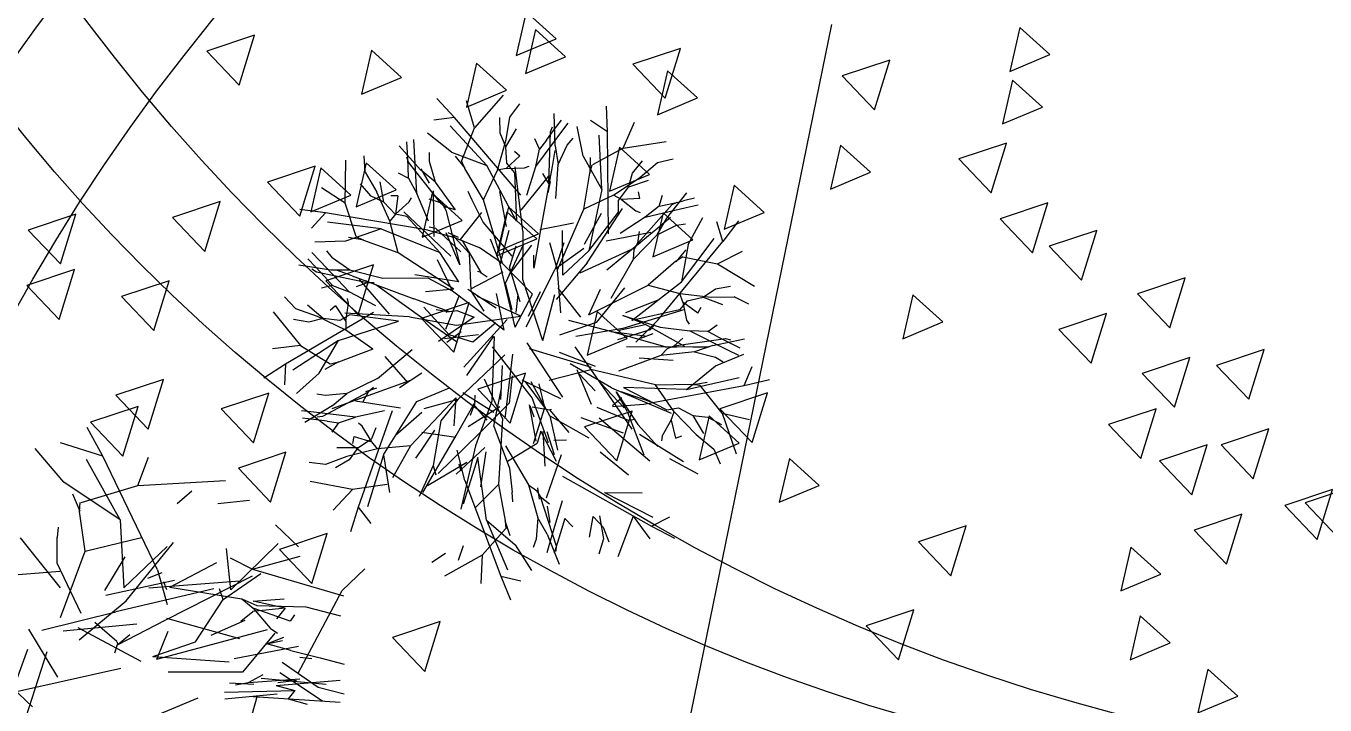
# Model space of a CAD drawing. Header units: millimetres. Extents: x 465413 to 948826, y 2516576 to 3795663.
# Drawn here: x 886737 to 888631, y 2795750 to 2796740 of the extents above; entities that cross this region are included whole.
import ezdxf

# ---------------------------------------------------------------- set-up
doc = ezdxf.new("R2010")
doc.units = ezdxf.units.MM
doc.layers.add('MUR-POH', color=64, linetype='Continuous')

# ---------------------------------------------------------------- blocks, each defined once
blk = doc.blocks.new('strom podorys')
at = {"color": 1}
for points in [[(900669, 2875689.9), (900625.9, 2875630.7), (900692.9, 2875617.7)], [(900821.8, 2875698.7), (900778.7, 2875639.5), (900845.7, 2875626.5)], [(901598.6, 2875680.4), (901555.5, 2875621.2), (901622.5, 2875608.2)], [(901074.6, 2875645.8), (901031.5, 2875586.6), (901098.5, 2875573.6)], [(899881.3, 2875628.2), (899838.2, 2875569), (899905.2, 2875556)], [(901537.7, 2875633.4), (901494.6, 2875574.2), (901561.5, 2875561.2)], [(900025.3, 2875610.5), (899982.2, 2875551.3), (900049.2, 2875538.4)], [(901415.7, 2875619.4), (901372.6, 2875560.2), (901439.6, 2875547.3)], [(901292.1, 2875581.1), (901249, 2875522), (901316, 2875509)], [(901293.8, 2875572.4), (901250.7, 2875513.2), (901317.7, 2875500.2)], [(900098.8, 2875519.4), (900055.7, 2875460.2), (900122.7, 2875447.3)], [(901628.2, 2875466.2), (901585.1, 2875407), (901652.1, 2875394)], [(901065.8, 2875446), (901022.7, 2875386.8), (901089.6, 2875373.8)], [(901185.8, 2875389.5), (901142.7, 2875330.4), (901209.7, 2875317.4)], [(901465.5, 2875393.1), (901422.4, 2875333.9), (901489.4, 2875320.9)], [(900633.7, 2875346), (900590.6, 2875286.9), (900657.6, 2875273.9)], [(900987.2, 2875344.3), (900944.1, 2875285.1), (901011.1, 2875272.1)], [(901409.6, 2875293.2), (901366.5, 2875234), (901433.5, 2875221)], [(901439, 2875275.5), (901395.9, 2875216.3), (901462.9, 2875203.4)], [(901183.3, 2875237.3), (901140.2, 2875178.1), (901207.2, 2875165.2)], [(900868.8, 2875193.2), (900825.7, 2875134.1), (900892.7, 2875121.1)], [(900677.8, 2874949.3), (900634.7, 2874890.1), (900701.7, 2874877.2)], [(900713.1, 2874867), (900670, 2874807.9), (900736.9, 2874794.9)], [(899017.4, 2873392.7), (898974.4, 2873333.5), (899041.3, 2873320.6)], [(899226, 2873392.7), (899182.9, 2873333.5), (899249.9, 2873320.6)], [(899552.5, 2873383.7), (899509.4, 2873324.5), (899576.4, 2873311.5)], [(899325.8, 2873356.5), (899282.7, 2873297.3), (899349.7, 2873284.3)], [(899407.4, 2873365.5), (899364.3, 2873306.3), (899431.3, 2873293.4)], [(899706.7, 2873365.5), (899663.6, 2873306.3), (899730.6, 2873293.4)], [(899625, 2873293), (899582, 2873233.8), (899648.9, 2873220.8)], [(899928.3, 2873277.2), (899885.2, 2873218.1), (899952.2, 2873205.1)], [(899489, 2873274.9), (899445.9, 2873215.7), (899512.9, 2873202.7)], [(899779.2, 2873274.9), (899736.1, 2873215.7), (899803.1, 2873202.7)], [(899906.2, 2873256.7), (899863.1, 2873197.5), (899930.1, 2873184.6)], [(898759, 2873229.5), (898715.9, 2873170.3), (898782.9, 2873157.4)], [(899628.5, 2873203.8), (899585.4, 2873144.6), (899652.4, 2873131.6)], [(899719.6, 2873203.8), (899676.5, 2873144.6), (899743.5, 2873131.6)], [(899819.6, 2873150.9), (899776.5, 2873091.7), (899843.4, 2873078.7)], [(899502.1, 2872904), (899459, 2872844.8), (899526, 2872831.9)], [(898242.1, 2872885), (898199, 2872825.8), (898266, 2872812.8)], [(899153.5, 2872894), (899110.4, 2872834.9), (899177.4, 2872821.9)], [(898425, 2872780.7), (898381.9, 2872721.5), (898448.9, 2872708.6)], [(898722.7, 2872749), (898679.6, 2872689.8), (898746.6, 2872676.8)], [(899008.4, 2872758), (898965.3, 2872698.8), (899032.3, 2872685.9)], [(899510.9, 2872760), (899467.9, 2872700.9), (899534.8, 2872687.9)], [(898577.6, 2872712.7), (898534.5, 2872653.5), (898601.5, 2872640.5)], [(898849.7, 2872712.7), (898806.6, 2872653.5), (898873.6, 2872640.5)], [(898341.8, 2872658.3), (898298.7, 2872599.1), (898365.7, 2872586.1)], [(898181.2, 2872521.2), (898138.1, 2872462.1), (898205, 2872449.1)], [(898348.4, 2872521.2), (898305.3, 2872462.1), (898372.3, 2872449.1)], [(898561.6, 2872472), (898518.5, 2872412.9), (898585.5, 2872399.9)], [(898226.5, 2872454.4), (898183.4, 2872395.2), (898250.4, 2872382.3)], [(898632.1, 2872416.2), (898589, 2872357), (898656, 2872344.1)], [(898425, 2872399.3), (898381.9, 2872340.2), (898448.9, 2872327.2)], [(898749.7, 2872354.5), (898706.6, 2872295.3), (898773.6, 2872282.3)], [(898417.6, 2872345.7), (898374.5, 2872286.5), (898441.5, 2872273.5)], [(898958.4, 2872345.7), (898915.3, 2872286.5), (898982.3, 2872273.5)]]:
    blk.add_lwpolyline(points, close=True, dxfattribs=at)

msp = doc.modelspace()

# ---------------------------------------------------------------- linework, layer by layer
at = {"layer": 'MUR-POH', "color": 252}
for p, q in [((887361.4, 2796606.4), (887335.8, 2796634.1)), ((887390.9, 2796591.2), (887378.9, 2796630.7)), ((887432.3, 2796638.9), (887390.9, 2796591.2)), ((887442.4, 2796607.2), (887456.6, 2796626.3)), ((887584.8, 2796585.6), (887583.2, 2796623.1)), ((887361.4, 2796606.4), (887331.6, 2796602.8)), ((887458, 2796493.3), (887361.4, 2796606.4)), ((887427.9, 2796583.6), (887427.5, 2796606.4)), ((887436.8, 2796574.2), (887442.4, 2796607.2)), ((887508.1, 2796565.4), (887506.9, 2796612.4)), ((887408.9, 2796536.7), (887355, 2796594.4)), ((887372.1, 2796543.9), (887390.9, 2796591.2)), ((887436.6, 2796563.8), (887451.8, 2796590)), ((887480, 2796534.9), (887516.7, 2796584)), ((887495.8, 2796573.4), (887507.5, 2796589.4)), ((887499.2, 2796510.1), (887501.5, 2796585.6)), ((887501.5, 2796585.6), (887504.5, 2796592.8)), ((887507.5, 2796589.4), (887517.3, 2796602.6)), ((887516.7, 2796584), (887527.3, 2796598.4)), ((887549.3, 2796549.9), (887540.3, 2796593.4)), ((887584.8, 2796585.6), (887559.9, 2796602)), ((887586.2, 2796436.8), (887584.8, 2796585.6)), ((887607.6, 2796561.6), (887623.8, 2796599.6)), ((887312.2, 2796530.3), (887281.1, 2796565.4)), ((887292.9, 2796554.9), (887291.9, 2796571.2)), ((887303.3, 2796556.6), (887302.3, 2796574.4)), ((887357.2, 2796556.1), (887322.2, 2796583.6)), ((887424.1, 2796529.9), (887436.8, 2796574.2)), ((887436.6, 2796563.8), (887427.9, 2796583.6)), ((887485.4, 2796560.2), (887478.6, 2796575.6)), ((887495.8, 2796573.4), (887485.4, 2796560.2)), ((887508.1, 2796565.4), (887512.9, 2796537.9)), ((887512.9, 2796537.9), (887525.9, 2796566.4)), ((887525.9, 2796566.4), (887534.3, 2796576.4)), ((887576.4, 2796501.7), (887572.4, 2796580.6)), ((887607.6, 2796561.6), (887669.9, 2796571.6)), ((887231.4, 2796526.7), (887230, 2796550.5)), ((887294.3, 2796541.5), (887292.1, 2796548.9)), ((887294.1, 2796535.1), (887292.9, 2796554.9)), ((887306.8, 2796495.5), (887303.3, 2796556.6)), ((887325.2, 2796542.5), (887325.2, 2796555.7)), ((887357.2, 2796556.1), (887408.9, 2796536.7)), ((887377.1, 2796532.5), (887362.8, 2796550.3)), ((887437.8, 2796539.9), (887436.6, 2796563.8)), ((887456.6, 2796550.7), (887437, 2796532.3)), ((887448.8, 2796557.2), (887456.6, 2796550.7)), ((887480, 2796534.9), (887485.4, 2796560.2)), ((887507.9, 2796558.4), (887503.9, 2796534.9)), ((887549.3, 2796549.9), (887576.4, 2796501.7)), ((887559.3, 2796525.5), (887559.7, 2796548.3)), ((887607.6, 2796561.6), (887562.7, 2796537.3)), ((887657.3, 2796540.7), (887680.5, 2796546.3)), ((887202.2, 2796481.4), (887203.2, 2796544.5)), ((887294.5, 2796518.3), (887294.1, 2796535.1)), ((887341, 2796482.2), (887294.3, 2796541.5)), ((887333.8, 2796512.1), (887312.2, 2796530.3)), ((887325, 2796510.7), (887313, 2796531.5)), ((887333.8, 2796512.1), (887325.2, 2796542.5)), ((887376.7, 2796532.3), (887371.7, 2796543.5)), ((887403.7, 2796486.4), (887376.7, 2796532.3)), ((887403.7, 2796486.4), (887424.1, 2796529.9)), ((887451.8, 2796455.4), (887408.9, 2796536.7)), ((887437, 2796532.3), (887424.1, 2796529.9)), ((887437, 2796532.3), (887463.6, 2796532.9)), ((887448.8, 2796526.5), (887437.8, 2796539.9)), ((887461, 2796440.6), (887449.8, 2796534.5)), ((887463.6, 2796532.9), (887470.2, 2796535.5)), ((887467, 2796493.1), (887480, 2796534.9)), ((887503.9, 2796534.9), (887486.6, 2796440)), ((887509.3, 2796488.4), (887512.9, 2796537.9)), ((887558.7, 2796525.5), (887562.1, 2796537.5)), ((887621.2, 2796525.5), (887635.5, 2796543.1)), ((887631.7, 2796518.9), (887657.3, 2796540.7)), ((887224.2, 2796509.7), (887239, 2796492.5)), ((887231.4, 2796526.7), (887248.3, 2796497.7)), ((887258.5, 2796483.2), (887253.3, 2796512.9)), ((887279.5, 2796525.7), (887294.5, 2796518.3)), ((887294.5, 2796518.3), (887306.8, 2796495.5)), ((887362.8, 2796472), (887333.8, 2796512.1)), ((887448.8, 2796526.5), (887451.8, 2796455.4)), ((887458.6, 2796471.4), (887500.7, 2796523.1)), ((887499.2, 2796510.1), (887490.2, 2796524.7)), ((887498.2, 2796496.9), (887501.3, 2796513.1)), ((887550.1, 2796473), (887558.7, 2796525.5)), ((887593.4, 2796493.1), (887631.7, 2796518.9)), ((887615.4, 2796504.7), (887621.2, 2796525.5)), ((887643.7, 2796514.9), (887615.4, 2796504.7)), ((887202.2, 2796481.4), (887167.7, 2796503.9)), ((887258.5, 2796483.2), (887239, 2796492.5)), ((887267.1, 2796455.6), (887248.3, 2796497.7)), ((887278.7, 2796492.5), (887268.5, 2796492.5)), ((887278.7, 2796492.5), (887275.5, 2796465.8)), ((887295.5, 2796483.6), (887298.9, 2796489.6)), ((887323.6, 2796455.2), (887306.8, 2796495.5)), ((887330.2, 2796499.7), (887331.2, 2796433)), ((887387.5, 2796485.8), (887381.5, 2796498.5)), ((887437.4, 2796447.6), (887427.5, 2796498.5)), ((887593.4, 2796493.1), (887550.1, 2796473)), ((887576.4, 2796501.7), (887557.3, 2796411.9)), ((887605, 2796486.8), (887593.4, 2796493.1)), ((887600.8, 2796485.6), (887615.4, 2796504.7)), ((887631.7, 2796488.4), (887629.9, 2796498.3)), ((887660.1, 2796477.2), (887664.7, 2796493.3)), ((887671.1, 2796459.8), (887700.2, 2796496.7)), ((887173.5, 2796467.4), (887136.1, 2796472.2)), ((887218.4, 2796433), (887202.2, 2796481.4)), ((887274.9, 2796465.6), (887258.5, 2796483.2)), ((887275.5, 2796465.8), (887295.5, 2796483.6)), ((887341, 2796482.2), (887324.8, 2796487.6)), ((887340.8, 2796486), (887348.8, 2796471.4)), ((887341, 2796482.2), (887349, 2796475.6)), ((887348.8, 2796471.4), (887369.2, 2796391.5)), ((887362.8, 2796472), (887349, 2796475.6)), ((887403.1, 2796454), (887387.5, 2796485.8)), ((887431.5, 2796393.9), (887403.7, 2796486.4)), ((887511.7, 2796384.3), (887550.1, 2796473)), ((887554.7, 2796394.7), (887606.4, 2796473.8)), ((887600.6, 2796468.4), (887600.8, 2796485.6)), ((887631.7, 2796488.4), (887605, 2796486.8)), ((887605, 2796486.8), (887625.8, 2796470.2)), ((887628.6, 2796423.3), (887678.9, 2796479.6)), ((887660.1, 2796477.2), (887639.5, 2796461.2)), ((887639.5, 2796461.2), (887699.4, 2796475.2)), ((887660.1, 2796477.2), (887676.5, 2796480.6)), ((887676.5, 2796480.6), (887695.6, 2796485.2)), ((887678.9, 2796479.6), (887685.9, 2796483.2)), ((887711.6, 2796489), (887695.6, 2796485.2)), ((887699.4, 2796475.2), (887716.6, 2796479.4)), ((887153.1, 2796445.4), (887173.5, 2796467.4)), ((887320.2, 2796442.8), (887173.5, 2796467.4)), ((887254.7, 2796444.4), (887176.3, 2796454)), ((887275.5, 2796465.8), (887267.1, 2796455.6)), ((887279.5, 2796409.3), (887267.1, 2796455.6)), ((887291.9, 2796462.4), (887274.9, 2796465.6)), ((887356.4, 2796404.3), (887287.5, 2796469)), ((887291.9, 2796462.4), (887340, 2796409.9)), ((887370.2, 2796428.8), (887401.5, 2796468.2)), ((887445.6, 2796404.3), (887403.1, 2796454)), ((887485.8, 2796443.2), (887535.1, 2796453)), ((887550.9, 2796421.7), (887576, 2796467)), ((887557.3, 2796411.9), (887600.6, 2796468.4)), ((887639.5, 2796461.2), (887602.8, 2796437.6)), ((887625.8, 2796470.2), (887632.3, 2796468)), ((887656.9, 2796435.6), (887671.1, 2796459.8)), ((887657.9, 2796445.8), (887676.3, 2796461.2)), ((887685.3, 2796449.4), (887698.2, 2796451.6)), ((887702.4, 2796421.3), (887723.6, 2796460.6)), ((887752.8, 2796425.9), (887744, 2796454.6)), ((887775.5, 2796455.8), (887752.8, 2796425.9)), ((887254.7, 2796444.4), (887202.6, 2796426.1)), ((887229.4, 2796427.1), (887218.2, 2796432.4)), ((887254.7, 2796444.4), (887340, 2796409.9)), ((887364.2, 2796430.8), (887320.2, 2796442.8)), ((887334.4, 2796444.6), (887324.4, 2796446.8)), ((887371, 2796410.7), (887334.4, 2796444.6)), ((887369.2, 2796391.5), (887349.2, 2796438.2)), ((887351.6, 2796438.8), (887367, 2796432)), ((887382.9, 2796408.7), (887356.6, 2796437.2)), ((887428.1, 2796392.7), (887441, 2796442.4)), ((887461, 2796440.6), (887460.8, 2796370.9)), ((887486.6, 2796440), (887477.2, 2796386.9)), ((887519.5, 2796376.5), (887518.9, 2796442)), ((887647.9, 2796438.8), (887582.4, 2796426.3)), ((887583.6, 2796384.3), (887657.9, 2796445.8)), ((887622.4, 2796400.1), (887656.9, 2796435.6)), ((887628.6, 2796423.3), (887631.1, 2796440.2)), ((887656.9, 2796435.6), (887685.3, 2796449.4)), ((887202.6, 2796426.1), (887158.1, 2796424.7)), ((887229.6, 2796427.6), (887207, 2796431.8)), ((887279.5, 2796409.3), (887229.4, 2796427.1)), ((887364.2, 2796430.8), (887397.5, 2796417.1)), ((887372.7, 2796427.1), (887399.7, 2796380.3)), ((887431.5, 2796393.9), (887397.5, 2796417.1)), ((887413.5, 2796429.8), (887428.1, 2796392.7)), ((887436, 2796365.1), (887462.6, 2796422.5)), ((887441, 2796377.1), (887474.4, 2796420.5)), ((887441.8, 2796387.1), (887451.6, 2796419.5)), ((887511.7, 2796384.3), (887500.5, 2796423.9)), ((887521.1, 2796423.7), (887508.3, 2796385.5)), ((887550.3, 2796415.5), (887508.3, 2796385.5)), ((887619.4, 2796413.9), (887544.1, 2796379.7)), ((887619.4, 2796413.9), (887632.3, 2796424.1)), ((887622.4, 2796400.1), (887623.4, 2796414.3)), ((887623.4, 2796414.3), (887628.6, 2796423.3)), ((887658.1, 2796311), (887752.8, 2796425.9)), ((887684.5, 2796396.3), (887699.4, 2796413.7)), ((887692.3, 2796367.1), (887740, 2796430)), ((887702.4, 2796421.3), (887692.3, 2796367.1)), ((887159.1, 2796388.7), (887147.7, 2796400.7)), ((887153.7, 2796409.9), (887165.9, 2796396.9)), ((887208, 2796352.2), (887165.9, 2796396.9)), ((887174.9, 2796411.9), (887183.2, 2796401.7)), ((887209.2, 2796384.1), (887183.2, 2796401.7)), ((887360.4, 2796356.2), (887279.5, 2796409.3)), ((887336.4, 2796399.5), (887358.4, 2796353.2)), ((887368, 2796366.7), (887340, 2796409.9)), ((887382.9, 2796408.7), (887385.3, 2796354.2)), ((887477, 2796387.9), (887477, 2796405.7)), ((887554.7, 2796394.7), (887509.7, 2796341.4)), ((887557.3, 2796411.9), (887519.5, 2796376.5)), ((887589.8, 2796343), (887622.4, 2796400.1)), ((887684.1, 2796396.9), (887643.7, 2796362.2)), ((887684.1, 2796396.9), (887694.4, 2796403.7)), ((887694.6, 2796403.3), (887744.8, 2796393.1)), ((887744.8, 2796393.1), (887781.5, 2796411.7)), ((887181.2, 2796384.1), (887134.7, 2796391.1)), ((887160.3, 2796381.1), (887153.7, 2796385.3)), ((887159.1, 2796388.7), (887172.7, 2796374.3)), ((887234.2, 2796365.7), (887160.3, 2796381.1)), ((887209.2, 2796384.1), (887181.2, 2796384.1)), ((887212.2, 2796375.5), (887189.4, 2796383.7)), ((887257.3, 2796371.9), (887209.2, 2796384.1)), ((887368, 2796366.7), (887303.5, 2796377.3)), ((887385.3, 2796356.8), (887432.7, 2796381.7)), ((887398.9, 2796380.9), (887395.3, 2796381.9)), ((887398.9, 2796380.9), (887400.5, 2796379.5)), ((887409.3, 2796373.9), (887400.5, 2796379.5)), ((887449.8, 2796300.6), (887428.1, 2796392.7)), ((887475.4, 2796349), (887431.5, 2796393.9)), ((887441.8, 2796387.1), (887456.2, 2796339.6)), ((887466, 2796301.2), (887508.3, 2796385.5)), ((887516.5, 2796321.6), (887511.7, 2796384.3)), ((887744.8, 2796393.1), (887798.9, 2796360.8)), ((887183.8, 2796361.8), (887167.5, 2796357.8)), ((887183.8, 2796361.8), (887172.7, 2796374.3)), ((887183.8, 2796361.8), (887208, 2796352.2)), ((887212.2, 2796375.5), (887302.5, 2796342.2)), ((887234.2, 2796365.7), (887218.2, 2796359.4)), ((887266.7, 2796320), (887223.2, 2796370.5)), ((887246.9, 2796362.4), (887231.6, 2796368.3)), ((887244.5, 2796365.7), (887234.2, 2796365.7)), ((887314, 2796314.4), (887246.9, 2796362.4)), ((887323.2, 2796372.3), (887257.3, 2796371.9)), ((887358.4, 2796353.2), (887323.2, 2796372.3)), ((887445.8, 2796326.4), (887436, 2796365.1)), ((887449.2, 2796362.8), (887456.6, 2796338.2)), ((887460.8, 2796370.9), (887489.8, 2796281.5)), ((887545.7, 2796315.6), (887512.7, 2796357.8)), ((887557.3, 2796318.8), (887643.7, 2796362.2)), ((887568.4, 2796307.6), (887609.8, 2796358.4)), ((887619.8, 2796310.4), (887692.3, 2796367.1)), ((887643.7, 2796362.2), (887690.1, 2796349.8)), ((887742, 2796356.6), (887764.1, 2796360.8)), ((887130.1, 2796327.6), (887113.7, 2796345)), ((887207, 2796335.8), (887205.6, 2796342.6)), ((887246.7, 2796332), (887208, 2796352.2)), ((887353.2, 2796323.6), (887302.5, 2796342.2)), ((887360.4, 2796356.2), (887319.4, 2796352.2)), ((887348.8, 2796298.1), (887369, 2796347.6)), ((887434.1, 2796296.7), (887358.4, 2796353.2)), ((887381.1, 2796356.2), (887422.5, 2796328.8)), ((887404.9, 2796324.2), (887385.3, 2796354.2)), ((887394.7, 2796346.2), (887457.8, 2796317.2)), ((887434.1, 2796296.7), (887422.7, 2796350)), ((887449.8, 2796300.6), (887475.4, 2796349)), ((887451.6, 2796322), (887454.2, 2796348.6)), ((887469.6, 2796316.8), (887487, 2796352.8)), ((887490.4, 2796281.3), (887507.7, 2796348.6)), ((887557.3, 2796318.8), (887574.2, 2796356.4)), ((887611.4, 2796322.2), (887659.7, 2796341)), ((887700.6, 2796339), (887689.5, 2796326)), ((887694.6, 2796337.4), (887690.1, 2796349.8)), ((887690.1, 2796349.8), (887735.8, 2796344.8)), ((887700.6, 2796339), (887724, 2796344.4)), ((887724, 2796344.4), (887742, 2796356.6)), ((887724, 2796344.4), (887752.4, 2796334)), ((887735.8, 2796344.8), (887769.3, 2796345.2)), ((887790.7, 2796334.6), (887769.3, 2796345.2)), ((887097.2, 2796323), (887136.9, 2796274.1)), ((887243.5, 2796322.2), (887115.3, 2796246.7)), ((887161.9, 2796316.4), (887130.1, 2796327.6)), ((887170.3, 2796313.4), (887147.1, 2796332.8)), ((887188.2, 2796331.8), (887180.4, 2796325.2)), ((887188.2, 2796331.8), (887203, 2796309.2)), ((887209.2, 2796319), (887194.2, 2796310.4)), ((887295.9, 2796316), (887201.6, 2796321.2)), ((887203, 2796309.2), (887207, 2796335.8)), ((887279.7, 2796309.6), (887209.2, 2796319)), ((887317, 2796329.8), (887354, 2796289.5)), ((887334.8, 2796326.8), (887352.2, 2796323.6)), ((887352.2, 2796323.6), (887348.8, 2796322)), ((887352.2, 2796323.6), (887354.4, 2796323.6)), ((887354.4, 2796323.6), (887364.8, 2796325)), ((887364.8, 2796325), (887390.3, 2796315.2)), ((887697.4, 2796326.4), (887606.8, 2796299)), ((887689.5, 2796326), (887619.8, 2796310.4)), ((887694.6, 2796337.4), (887699.8, 2796311.2)), ((887716.2, 2796321.4), (887694.6, 2796337.4)), ((887716.2, 2796321.4), (887721.2, 2796330.2)), ((887149.3, 2796308.2), (887126.9, 2796311.8)), ((887170.3, 2796313.4), (887149.3, 2796308.2)), ((887203.2, 2796296.3), (887161.9, 2796316.4)), ((887194.2, 2796310.4), (887170.3, 2796313.4)), ((887192.4, 2796281.3), (887279.7, 2796309.6)), ((887203, 2796309.2), (887203.2, 2796296.3)), ((887295.9, 2796316), (887364.6, 2796303.8)), ((887366, 2796278.3), (887314, 2796314.4)), ((887390.3, 2796315.2), (887338.4, 2796279.9)), ((887364.6, 2796303.8), (887457.8, 2796316.8)), ((887375.3, 2796242.3), (887438.4, 2796312.2)), ((887421.9, 2796307.2), (887388.3, 2796279.1)), ((887514.9, 2796289.7), (887568.4, 2796308)), ((887589.2, 2796294.3), (887528.1, 2796310.4)), ((887601.8, 2796296.3), (887639.5, 2796304.8)), ((887638.1, 2796305.6), (887606.8, 2796317.8)), ((887606.8, 2796317.8), (887661.3, 2796301)), ((887625.8, 2796279.1), (887658.1, 2796311)), ((887638.5, 2796305.6), (887696.6, 2796273.1)), ((887646.7, 2796296.9), (887653.7, 2796304.6)), ((887661.3, 2796301), (887704.6, 2796295.5)), ((887699.8, 2796311.2), (887703.6, 2796305.4)), ((887730.6, 2796294.7), (887744.6, 2796304)), ((887192.4, 2796281.3), (887126.1, 2796238.3)), ((887164.3, 2796233.8), (887192.4, 2796281.3)), ((887242.3, 2796268.7), (887203.2, 2796296.3)), ((887396.5, 2796289.7), (887347.2, 2796283.9)), ((887350.6, 2796278.9), (887371.3, 2796294.3)), ((887388.3, 2796279.1), (887354, 2796289.5)), ((887379.5, 2796230.2), (887419.1, 2796287.5)), ((887419.5, 2796287.3), (887416.1, 2796193)), ((887606.8, 2796299), (887538.3, 2796287.1)), ((887668.7, 2796272.1), (887589.2, 2796294.3)), ((887589.2, 2796294.3), (887639.7, 2796288.3)), ((887646.7, 2796296.9), (887599.2, 2796282.5)), ((887633.3, 2796284.9), (887650.9, 2796291.5)), ((887681.9, 2796273.5), (887694.6, 2796284.9)), ((887681.9, 2796273.5), (887756.6, 2796284.3)), ((887704.6, 2796295.5), (887759.5, 2796267.9)), ((887730.6, 2796294.7), (887704.6, 2796295.5)), ((887745.4, 2796286.9), (887730.6, 2796294.7)), ((887738, 2796274.1), (887784.1, 2796283.7)), ((887745.4, 2796286.9), (887763.1, 2796277.9)), ((887756.6, 2796284.3), (887764.1, 2796282.5)), ((887136.9, 2796274.1), (887096, 2796269.3)), ((887136.9, 2796274.1), (887180.4, 2796247.5)), ((887242.3, 2796268.7), (887192.6, 2796249.9)), ((887249.5, 2796225.8), (887299.7, 2796268.3)), ((887474.8, 2796197.8), (887416.9, 2796272.1)), ((887467.2, 2796278.1), (887518.9, 2796199)), ((887470.4, 2796269.9), (887560.9, 2796242.7)), ((887513.9, 2796264.5), (887566.6, 2796244.1)), ((887573.8, 2796220.4), (887537.5, 2796272.1)), ((887612.4, 2796272.7), (887708.8, 2796272.1)), ((887662.3, 2796259.7), (887672.1, 2796269.9)), ((887711.6, 2796264.7), (887662.3, 2796259.7)), ((887668.7, 2796272.1), (887685.3, 2796271.7)), ((887672.1, 2796269.9), (887681.9, 2796273.5)), ((887708.8, 2796272.1), (887732.8, 2796272.1)), ((887738, 2796274.1), (887711.6, 2796264.7)), ((887711.6, 2796264.7), (887742, 2796257.1)), ((887759.5, 2796267.9), (887775.3, 2796259.9)), ((887763.1, 2796277.9), (887777.7, 2796270.5)), ((887115.3, 2796246.7), (887083.8, 2796226.4)), ((887115.3, 2796246.7), (887113.7, 2796216.8)), ((887192.4, 2796250.5), (887172.5, 2796239.3)), ((887192.6, 2796249.9), (887180.6, 2796246.9)), ((887293.7, 2796220.4), (887260.5, 2796258.1)), ((887435.1, 2796260.5), (887366.4, 2796195.6)), ((887428.9, 2796195.6), (887431.7, 2796245.1)), ((887446, 2796261.5), (887435.1, 2796167.9)), ((887590.4, 2796212.6), (887530.1, 2796247.5)), ((887662.3, 2796259.7), (887600.4, 2796236.9)), ((887630.7, 2796256.1), (887666.1, 2796253.7)), ((887666.1, 2796253.7), (887680.3, 2796252.5)), ((887699.6, 2796209.8), (887742.2, 2796244.7)), ((887742, 2796257.1), (887753.4, 2796250.3)), ((887742.2, 2796244.7), (887783.5, 2796261.3)), ((887783.7, 2796216), (887795.5, 2796243.5)), ((887164.3, 2796233.8), (887131.1, 2796204.2)), ((887249.5, 2796225.8), (887204.8, 2796204.2)), ((887313.8, 2796233.6), (887281.3, 2796212.6)), ((887431.5, 2796167.9), (887405.5, 2796225)), ((887445.4, 2796230), (887441.4, 2796190.2)), ((887499.4, 2796223.6), (887560.1, 2796239.1)), ((887539.9, 2796239.3), (887560.9, 2796188.8)), ((887543.3, 2796232.6), (887566.4, 2796208.2)), ((887654.3, 2796217), (887560.1, 2796239.1)), ((887699.6, 2796209.8), (887776.5, 2796227.4)), ((887783.7, 2796216), (887820.5, 2796224.4)), ((887235.8, 2796206), (887169.3, 2796170.4)), ((887296.1, 2796222.6), (887205.4, 2796190.2)), ((887235.8, 2796206), (887227.6, 2796191)), ((887247.7, 2796211.8), (887232, 2796206.6)), ((887243.7, 2796212.8), (887235.8, 2796206)), ((887306.6, 2796192.4), (887354.2, 2796212.6)), ((887419.1, 2796156.5), (887429.9, 2796212)), ((887459.6, 2796224), (887516.1, 2796196.8)), ((887494, 2796182.2), (887464.4, 2796222)), ((887500.5, 2796171.6), (887473.2, 2796221)), ((887484.6, 2796218), (887492.8, 2796183)), ((887608.8, 2796183.2), (887573.8, 2796220.4)), ((887620.6, 2796152.3), (887573.8, 2796220.4)), ((887590.4, 2796212.6), (887677.3, 2796175.4)), ((887613.6, 2796177.2), (887597.4, 2796206.6)), ((887597.4, 2796206.6), (887628.6, 2796158.9)), ((887603.8, 2796207.2), (887652.7, 2796190.4)), ((887607.8, 2796213), (887670.9, 2796180.2)), ((887699.6, 2796209.8), (887607.8, 2796213)), ((887637.3, 2796188.8), (887783.7, 2796216)), ((887654.3, 2796217), (887707.4, 2796217.6)), ((887681.7, 2796177.6), (887654.3, 2796217)), ((887707.4, 2796217), (887730, 2796220.6)), ((887707.4, 2796217.6), (887719.6, 2796216.2)), ((887751.6, 2796175.6), (887719.6, 2796215.6)), ((887183.2, 2796186.2), (887143.3, 2796161.7)), ((887173.7, 2796201), (887160.7, 2796203.2)), ((887204.8, 2796204.2), (887173.7, 2796201)), ((887205.4, 2796190.2), (887182.6, 2796182)), ((887183.2, 2796186.2), (887204.8, 2796204.2)), ((887282.9, 2796182.8), (887217, 2796193.2)), ((887257.9, 2796114.5), (887306.6, 2796192.4)), ((887363.6, 2796198), (887297.3, 2796127.7)), ((887366.4, 2796195.6), (887316.8, 2796182)), ((887366.4, 2796195.6), (887341.4, 2796164.3)), ((887363.6, 2796198), (887360.6, 2796157.1)), ((887363.8, 2796143.1), (887390.9, 2796190)), ((887418.9, 2796176.6), (887373.5, 2796205)), ((887390.7, 2796189), (887384.5, 2796172.2)), ((887391.1, 2796191), (887390.7, 2796189)), ((887391.7, 2796185.2), (887390.7, 2796189)), ((887391.1, 2796191), (887391.5, 2796201.6)), ((887416.1, 2796193), (887392.1, 2796127.7)), ((887441.4, 2796190.2), (887396.9, 2796145.3)), ((887480.4, 2796134.5), (887470.8, 2796187.8)), ((887471.4, 2796186.8), (887477.4, 2796170.2)), ((887498.4, 2796132.3), (887474.8, 2796197.8)), ((887591.8, 2796186.4), (887605.6, 2796198.4)), ((887592, 2796185), (887637.3, 2796188.8)), ((887156.3, 2796176.8), (887138.5, 2796178.8)), ((887156.3, 2796166.1), (887139.9, 2796168.1)), ((887217.2, 2796169.5), (887156.3, 2796176.8)), ((887169.3, 2796170.4), (887161.5, 2796169.5)), ((887192.4, 2796161.5), (887217.2, 2796169.5)), ((887259.7, 2796179), (887217.2, 2796169.5)), ((887270.9, 2796178.8), (887221.2, 2796038.5)), ((887314, 2796176.2), (887274.9, 2796142.3)), ((887381.7, 2796156.1), (887427.7, 2796185.4)), ((887391.7, 2796185.2), (887408.7, 2796165.5)), ((887431.5, 2796167.9), (887425.9, 2796071.4)), ((887474.6, 2796184.6), (887500.3, 2796180.4)), ((887492.8, 2796183), (887476.4, 2796130.9)), ((887502.7, 2796181), (887500.3, 2796180.4)), ((887528.9, 2796147.5), (887500.3, 2796180.4)), ((887500.3, 2796171.6), (887557.3, 2796139.5)), ((887500.3, 2796171.6), (887511.9, 2796121.3)), ((887545.5, 2796169.1), (887607.6, 2796146.9)), ((887568.8, 2796184.4), (887614.6, 2796165.1)), ((887572.6, 2796168.5), (887646.1, 2796106.1)), ((887613.8, 2796176.8), (887637.5, 2796114.7)), ((887670.9, 2796180.2), (887687.9, 2796183)), ((887677.3, 2796165.3), (887681.7, 2796177.6)), ((887681.7, 2796177.6), (887713.6, 2796144.5)), ((887687.9, 2796183), (887709.2, 2796172)), ((887709.2, 2796172), (887724.4, 2796145.9)), ((887709.2, 2796172), (887730.8, 2796169.8)), ((887730.8, 2796169.8), (887750.6, 2796158.7)), ((887751.6, 2796175.6), (887791.5, 2796166.3)), ((887751.6, 2796175.6), (887772.1, 2796116.1)), ((886848.9, 2796113), (886826.2, 2796154.7)), ((887176.1, 2796163.9), (887156.3, 2796166.1)), ((887176.1, 2796163.9), (887192.4, 2796161.5)), ((887192.4, 2796161.5), (887182.6, 2796147.9)), ((887227, 2796156.3), (887221.6, 2796160.7)), ((887241, 2796133.5), (887227, 2796156.3)), ((887246.7, 2796154.3), (887240.6, 2796138.1)), ((887332.4, 2796150.9), (887312.8, 2796121.5)), ((887341.4, 2796164.3), (887330.2, 2796099.4)), ((887418.9, 2796156.7), (887441.8, 2796095.4)), ((887487.6, 2796149.3), (887482, 2796131.9)), ((887510.1, 2796105), (887487.6, 2796149.3)), ((887493.6, 2796098), (887490.8, 2796148.9)), ((887496, 2796148.5), (887506.9, 2796115.3)), ((887614.6, 2796165.1), (887625, 2796166.5)), ((887658.1, 2796126.7), (887628.6, 2796158.9)), ((887664.5, 2796141.9), (887677.3, 2796165.3)), ((887677.3, 2796165.3), (887683.5, 2796139.1)), ((886848.9, 2796113), (886787.2, 2796132.4)), ((887213.4, 2796131.3), (887215.2, 2796141.3)), ((887215.2, 2796141.3), (887241, 2796133.5)), ((887220.4, 2796124.9), (887240.6, 2796138.1)), ((887249.5, 2796123.7), (887241, 2796133.5)), ((887363.6, 2796140.1), (887313.8, 2796147.5)), ((887315.2, 2796060), (887363.8, 2796143.1)), ((887337.8, 2796087.6), (887396.9, 2796145.3)), ((887439, 2796105.7), (887482, 2796131.9)), ((887506.5, 2796136.1), (887524.7, 2796136.5)), ((887631.3, 2796144.9), (887695.6, 2796105)), ((887664.5, 2796141.9), (887663.5, 2796134.9)), ((887683.5, 2796139.1), (887693.1, 2796142.5)), ((887713.6, 2796144.5), (887739.6, 2796123.1)), ((886792.1, 2796074.9), (886750.1, 2796123.9)), ((886928.5, 2795946.9), (886848.9, 2796113)), ((886900.1, 2796069.8), (886915.4, 2796111.1)), ((887204.8, 2796112.5), (887173.3, 2796100.8)), ((887220.4, 2796124.9), (887190.2, 2796125.1)), ((887249.5, 2796123.7), (887204.8, 2796112.5)), ((887220.4, 2796124.9), (887207.8, 2796107.3)), ((887257.9, 2796114.5), (887234.8, 2796039.1)), ((887297.3, 2796127.7), (887249.5, 2796123.7)), ((887257.9, 2796114.5), (887266.9, 2796060)), ((887297.3, 2796127.7), (887271.1, 2796081.4)), ((887312.8, 2796121.5), (887304.5, 2796109.9)), ((887405.9, 2796125.5), (887364.2, 2796086.6)), ((887376.7, 2796077.2), (887365.2, 2796121.3)), ((887392.1, 2796127.7), (887370.6, 2796035.7)), ((887395.5, 2796110.7), (887374.1, 2796042.8)), ((887408.3, 2796019.7), (887395.5, 2796110.7)), ((887407.3, 2796119.3), (887399.3, 2796068.2)), ((887436, 2796127.7), (887469.2, 2796070.8)), ((887517.1, 2796114.7), (887495.4, 2796051.6)), ((887573.8, 2796119.3), (887615, 2796085.6)), ((887739.6, 2796123.1), (887749, 2796101.4)), ((886874, 2796019.8), (886825, 2796107.9)), ((887173.3, 2796100.8), (887149.7, 2796103.6)), ((887207.8, 2796107.3), (887188.2, 2796096)), ((887330.2, 2796099.4), (887310, 2796054.2)), ((887322.2, 2796070), (887379.3, 2796104.2)), ((887330.2, 2796099.4), (887334.2, 2796085.8)), ((887367.8, 2796101.4), (887371, 2796091.4)), ((887441.8, 2796095.4), (887445.8, 2796060.2)), ((887674.9, 2796109.3), (887716.2, 2796087)), ((886874, 2796019.8), (886792.1, 2796074.9)), ((886900.1, 2796069.8), (887027.5, 2796077.4)), ((887213, 2796064.2), (887150.9, 2796076)), ((887376.7, 2796077.2), (887429.1, 2795937.8)), ((887519.1, 2796083.8), (887648.7, 2796010.5)), ((886816, 2796032.2), (886805.2, 2796057.6)), ((886817.3, 2796045.1), (886900.1, 2796069.8)), ((886957.1, 2796043.8), (886978.8, 2796062.4)), ((887213, 2796064.2), (887184.6, 2796034.1)), ((887263.3, 2796071.6), (887213, 2796064.2)), ((887425.9, 2796071.4), (887391.9, 2796037.5)), ((887425.9, 2796071.4), (887435.6, 2796019.1)), ((887446.8, 2796046), (887445.8, 2796060.2)), ((887469.2, 2796070.8), (887482.8, 2796023.1)), ((887469.2, 2796070.8), (887481, 2796062.8)), ((887481, 2796062.8), (887486.2, 2796054)), ((887482.6, 2796066.6), (887485.2, 2796050.2)), ((887486.2, 2796054), (887499.8, 2796043.2)), ((887486.2, 2796054), (887509.7, 2795982.1)), ((887580.2, 2796059.8), (887650.5, 2796023.9)), ((887580.2, 2796059.8), (887635.3, 2796059.2)), ((886814.7, 2796032.3), (886816, 2796045.4)), ((887016.7, 2796043.7), (887062.8, 2796048.4)), ((887221.2, 2796038.5), (887210, 2796002.7)), ((887221.2, 2796038.5), (887239.4, 2796014.7)), ((887496.4, 2796039.7), (887500.5, 2796015.9)), ((887518.7, 2796047.6), (887501.1, 2795988.9)), ((886823.1, 2795974.2), (886814.7, 2796032.3)), ((886874, 2796019.8), (886879.4, 2795920.6)), ((887408.3, 2796019.7), (887450, 2795983.7)), ((887408.3, 2796019.7), (887439, 2795947)), ((887435.1, 2796018.9), (887442.4, 2795997.3)), ((887435.6, 2796019.1), (887436.4, 2796006.7)), ((887482.8, 2796023.1), (887480.6, 2795991.9)), ((887496.8, 2795998.9), (887482.8, 2796023.1)), ((887522.5, 2796021.9), (887517.3, 2796006.1)), ((887534.1, 2796009.9), (887522.5, 2796021.9)), ((887558.1, 2795994.9), (887563.5, 2796024.7)), ((887563.5, 2796024.7), (887578.4, 2796009.1)), ((887572.8, 2796025.7), (887578.8, 2795992.5)), ((887622, 2796025.1), (887599.4, 2795966.2)), ((887622, 2796025.1), (887646.5, 2795992.1)), ((887648.7, 2796010.5), (887675.3, 2796024.1)), ((886783.7, 2796009.4), (886782.4, 2795994.4)), ((887134.2, 2795980.4), (887100.5, 2796012.7)), ((887435.8, 2796006.7), (887402.1, 2795968.4)), ((887496.8, 2795998.9), (887513.9, 2795955.2)), ((887517.3, 2796006.1), (887511.5, 2795987.1)), ((887578.4, 2796009.1), (887586.4, 2795987.9)), ((887648.7, 2796010.5), (887682.1, 2795993.3)), ((886787.1, 2795920.8), (886729, 2795993.7)), ((886782.5, 2795956.6), (886782.4, 2795994.4)), ((886823.1, 2795974.2), (886905.2, 2795994.4)), ((886879.4, 2795920.6), (886942.6, 2795981.1)), ((886882.7, 2795901.7), (886952.1, 2795986.9)), ((887035.6, 2795918.1), (887029.4, 2795978.1)), ((887035.6, 2795918.1), (887104.5, 2795985.6)), ((887374.3, 2795981.9), (887366.8, 2795960.6)), ((887450, 2795983.7), (887473.6, 2795946)), ((887480.6, 2795991.9), (887476, 2795979.5)), ((887501.1, 2795988.9), (887496, 2795972)), ((887511.5, 2795987.1), (887506.9, 2795971.4)), ((887509.7, 2795982.1), (887509.3, 2795974.4)), ((887578.8, 2795992.5), (887572, 2795969.8)), ((886787.3, 2795877.5), (886823.1, 2795974.2)), ((886851.7, 2795916.9), (886881.6, 2795966)), ((887034.4, 2795964.6), (887067.3, 2795948.2)), ((887067.3, 2795948.2), (887136.4, 2795966.8)), ((887348.2, 2795971), (887328.4, 2795958)), ((887402.1, 2795968.4), (887347, 2795937.6)), ((887402.1, 2795968.4), (887399.7, 2795927.2)), ((886786, 2795944.7), (886686.2, 2795936.5)), ((886817.4, 2795883.5), (886782.5, 2795956.6)), ((886914.5, 2795934.9), (886935.6, 2795943.1)), ((886928.5, 2795946.9), (886942.8, 2795896.5)), ((886946.8, 2795921.7), (887015.1, 2795958)), ((887024.2, 2795903.8), (887079.2, 2795941.5)), ((887067.3, 2795948.2), (887199.5, 2795909)), ((887197.9, 2795916.9), (887231, 2795948.7)), ((886853.2, 2795909.9), (886953.5, 2795931.8)), ((887048.8, 2795930.5), (886916.2, 2795920.3)), ((886942.1, 2795918.1), (886937.6, 2795929.8)), ((887066.4, 2795937.8), (886940.5, 2795873.5)), ((886946.8, 2795921.7), (887051.6, 2795905)), ((887429.1, 2795937.8), (887443.4, 2795903.3)), ((887429.1, 2795937.8), (887458.2, 2795931.2)), ((887010.6, 2795919.3), (886867.9, 2795885.7)), ((886984, 2795842), (887024.2, 2795903.8)), ((887024.2, 2795903.8), (887018.9, 2795919.5)), ((887051.6, 2795905), (887073.3, 2795894.9)), ((887051.6, 2795905), (887067.9, 2795891.2)), ((887068, 2795901.6), (887113.4, 2795904.8)), ((887133.7, 2795796.3), (887197.9, 2795916.9)), ((886760.1, 2795858.9), (886867.9, 2795885.7)), ((886814.5, 2795845), (886882.7, 2795901.7)), ((887050.2, 2795872.4), (887067.6, 2795886.3)), ((887114.7, 2795891.1), (887067.6, 2795886.3)), ((887067.9, 2795891.2), (887092.7, 2795861.8)), ((887122, 2795872), (887067.9, 2795891.2)), ((887114.7, 2795891.1), (887068, 2795901.6)), ((887073.3, 2795894.9), (887144.8, 2795893.3)), ((887114.7, 2795891.1), (887101.9, 2795875.7)), ((887144.8, 2795893.3), (887195.3, 2795880.2)), ((886898.3, 2795868), (886791.2, 2795857.8)), ((886869.4, 2795842.4), (886837.4, 2795870.1)), ((886940.5, 2795873.5), (886870, 2795837.1)), ((886941.7, 2795876.5), (887048, 2795847.2)), ((887006.8, 2795851.8), (887056.6, 2795873.5)), ((887128.3, 2795881.5), (887122, 2795872)), ((886638.8, 2795848.6), (886746.5, 2795747.1)), ((886740.4, 2795860.6), (886782.8, 2795790.6)), ((886812.5, 2795863), (886904.1, 2795814.1)), ((886870.7, 2795838), (886888.2, 2795852.6)), ((886927.5, 2795817), (887088.9, 2795860.3)), ((886927.5, 2795817), (886944.1, 2795857.7)), ((887099.4, 2795854.7), (887052.6, 2795797.9)), ((887088.2, 2795839.3), (887112.8, 2795849)), ((887092.7, 2795861.8), (887103.3, 2795854.9)), ((886739.2, 2795830.9), (886721, 2795781.2)), ((886737.1, 2795732.6), (886767.6, 2795828)), ((886869.3, 2795836.1), (886865.8, 2795825.4)), ((886869.3, 2795836.1), (886870.7, 2795838)), ((886869.4, 2795842.4), (886870.7, 2795838)), ((886922, 2795820.6), (886984, 2795842)), ((887040.5, 2795817.8), (887134, 2795835.6)), ((887088.2, 2795839.3), (887110.7, 2795843.9)), ((887123.2, 2795829.7), (887088.2, 2795839.3)), ((887123.2, 2795829.7), (887165.6, 2795818.8)), ((886922, 2795820.6), (887033, 2795813)), ((887110.5, 2795812.4), (887162.7, 2795776.1)), ((887136.3, 2795819.9), (887153.5, 2795817.6)), ((887165.6, 2795818.8), (887200.8, 2795809.6)), ((886709.8, 2795766.9), (886875.1, 2795803.7)), ((887052.6, 2795797.9), (886944.3, 2795797.9)), ((887061.1, 2795782.9), (887082.6, 2795794.7)), ((887079.6, 2795789.1), (887174.5, 2795780.5)), ((887106.7, 2795797.4), (887169.1, 2795755.9)), ((887026.3, 2795768.6), (887128.9, 2795771.3)), ((887033.6, 2795782.2), (887069.2, 2795780.6)), ((887042.1, 2795779.4), (887061.1, 2795782.9)), ((887061.1, 2795782.9), (887136.1, 2795788.4)), ((887101.8, 2795778.2), (887194.7, 2795786.1)), ((887101.8, 2795778.2), (887128.9, 2795771.3)), ((887131, 2795785.9), (887104.2, 2795782.3)), ((887128.9, 2795771.3), (887119, 2795758.9)), ((887162.7, 2795776.1), (887200.9, 2795766.4)), ((886987.6, 2795759.9), (886887.5, 2795718.2)), ((887026.9, 2795758.8), (887102.8, 2795766.1)), ((887074, 2795763.5), (887058.5, 2795708.2)), ((887068.2, 2795762.3), (887195, 2795754)), ((887119, 2795758.9), (887146.7, 2795751))]:
    msp.add_line(p, q, dxfattribs=at)
at = {"layer": 'MUR-POH', "color": 1}
msp.add_lwpolyline([(885812.8, 2793942.2), (886977.3, 2794555.4), (887684.2, 2795629.2), (887911.6, 2796742.2)], dxfattribs=at)
for centre, radius in [((889013.1, 2798379.5), 2729.6), ((888735.2, 2798220.7), 2587.6), ((889172.2, 2794971), 2996.1), ((889114.7, 2795011.9), 2729.6)]:
    msp.add_circle(centre, radius, dxfattribs=at)

# ---------------------------------------------------------------- block references
at = {"layer": 'MUR-POH', "color": 6, "xscale": 0.8644461762705046, "yscale": 0.8644461762705046, "zscale": 0.8644461762705046, "rotation": 148.7961263102353}
msp.add_blockref('strom podorys', (2841673.4, 4518920.2), dxfattribs=at)
at = {"layer": 'MUR-POH', "color": 6, "rotation": 324.5434120250965}
msp.add_blockref('strom podorys', (-1511117.9, 977660.5), dxfattribs=at)

doc.saveas('drawing.dxf')
